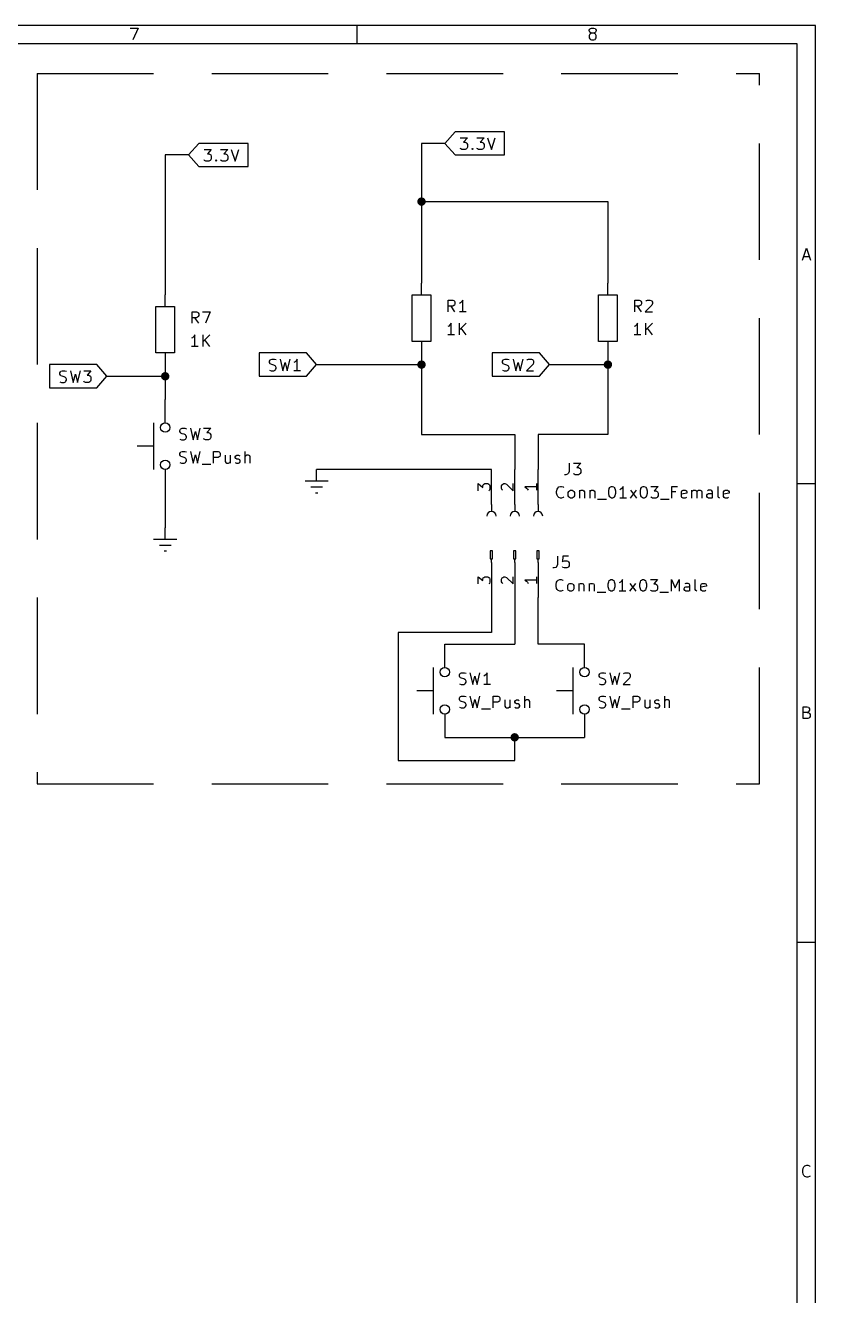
# Model space of a CAD drawing. Extents: x 0.4 to 16.1, y -11.3 to -0.4.
# Drawn here: x 12.75 to 16.14, y -5.85 to -0.39 of the extents above; entities that cross this region are included whole.
import ezdxf

# ---------------------------------------------------------------- set-up
doc = ezdxf.new("R2010")
doc.units = 0
doc.header["$MEASUREMENT"] = 0
doc.linetypes.add('DASHED', pattern=[0.75, 0.5, -0.25])
for name, color, linetype in [('BLUE3', 171, 'CONTINUOUS'), ('CYAN2', 4, 'CONTINUOUS'), ('GREEN3', 91, 'CONTINUOUS'), ('RED2', 1, 'CONTINUOUS'), ('RED3', 11, 'CONTINUOUS')]:
    doc.layers.add(name, color=color, linetype=linetype)

msp = doc.modelspace()

# ---------------------------------------------------------------- linework, layer by layer
at = {"layer": 'BLUE3', "linetype": 'DASHED'}
for p, q in [((12.8, -0.6), (15.9, -0.6)), ((12.8, -0.6), (12.8, -3.65)), ((15.9, -3.65), (15.9, -0.6)), ((12.8, -3.65), (15.9, -3.65))]:
    msp.add_line(p, q, dxfattribs=at)
at = {"layer": 'CYAN2', "linetype": 'CONTINUOUS'}
for p, q in [((14.565, -1.62261), (14.565, -1.57261)), ((14.565, -1.57261), (14.5841, -1.57261)), ((14.5841, -1.57261), (14.5888, -1.57499)), ((14.5888, -1.57499), (14.5912, -1.57737)), ((14.5912, -1.57737), (14.5936, -1.58213)), ((14.6222, -1.57975), (14.6174, -1.58452)), ((14.6269, -1.57261), (14.6222, -1.57975)), ((14.6269, -1.62261), (14.6269, -1.57261)), ((15.365, -1.62261), (15.365, -1.57261)), ((15.365, -1.57261), (15.3841, -1.57261)), ((15.3841, -1.57261), (15.3888, -1.57499)), ((15.3888, -1.57499), (15.3912, -1.57737)), ((15.3912, -1.57737), (15.3936, -1.58213)), ((15.4126, -1.57737), (15.415, -1.57499)), ((15.415, -1.57499), (15.4198, -1.57261)), ((15.4198, -1.57261), (15.4317, -1.57261)), ((15.4317, -1.57261), (15.4365, -1.57499)), ((15.4365, -1.57499), (15.4388, -1.57737)), ((15.4388, -1.57737), (15.4412, -1.58213)), ((13.465, -1.67261), (13.465, -1.62261)), ((13.465, -1.62261), (13.4841, -1.62261)), ((13.4841, -1.62261), (13.4888, -1.62499)), ((13.4888, -1.62499), (13.4912, -1.62737)), ((13.4912, -1.62737), (13.4936, -1.63213)), ((13.4936, -1.63213), (13.4936, -1.63928)), ((13.5103, -1.62261), (13.5436, -1.62261)), ((13.5436, -1.62261), (13.5222, -1.67261)), ((14.5841, -1.5988), (14.565, -1.5988)), ((14.5936, -1.62261), (14.5769, -1.5988)), ((14.5888, -1.59642), (14.5841, -1.5988)), ((14.5912, -1.59404), (14.5888, -1.59642)), ((14.5936, -1.58928), (14.5912, -1.59404)), ((14.5936, -1.58213), (14.5936, -1.58928)), ((14.6174, -1.58452), (14.6126, -1.58689)), ((14.6412, -1.62261), (14.6126, -1.62261)), ((15.3841, -1.5988), (15.365, -1.5988)), ((15.3936, -1.62261), (15.3769, -1.5988)), ((15.3888, -1.59642), (15.3841, -1.5988)), ((15.3912, -1.59404), (15.3888, -1.59642)), ((15.3936, -1.58928), (15.3912, -1.59404)), ((15.3936, -1.58213), (15.3936, -1.58928)), ((15.4388, -1.59404), (15.4103, -1.62261)), ((15.4103, -1.62261), (15.4412, -1.62261)), ((15.4412, -1.58689), (15.4388, -1.59404)), ((15.4412, -1.58213), (15.4412, -1.58689)), ((13.4841, -1.6488), (13.465, -1.6488)), ((13.4936, -1.67261), (13.4769, -1.6488)), ((13.4888, -1.64642), (13.4841, -1.6488)), ((13.4912, -1.64404), (13.4888, -1.64642)), ((13.4936, -1.63928), (13.4912, -1.64404)), ((14.5674, -1.68452), (14.5626, -1.68689)), ((14.5722, -1.67975), (14.5674, -1.68452)), ((14.5769, -1.67261), (14.5722, -1.67975)), ((14.5769, -1.72261), (14.5769, -1.67261)), ((14.6126, -1.72261), (14.6126, -1.67261)), ((14.6412, -1.67261), (14.6126, -1.70118)), ((15.3674, -1.68452), (15.3626, -1.68689)), ((15.3722, -1.67975), (15.3674, -1.68452)), ((15.3769, -1.67261), (15.3722, -1.67975)), ((15.3769, -1.72261), (15.3769, -1.67261)), ((15.4126, -1.72261), (15.4126, -1.67261)), ((15.4412, -1.67261), (15.4126, -1.70118)), ((13.4674, -1.73452), (13.4626, -1.73689)), ((13.4722, -1.72975), (13.4674, -1.73452)), ((13.4769, -1.72261), (13.4722, -1.72975)), ((13.4769, -1.77261), (13.4769, -1.72261)), ((13.5126, -1.77261), (13.5126, -1.72261)), ((13.5412, -1.72261), (13.5126, -1.75118)), ((13.5412, -1.77261), (13.5198, -1.74404)), ((14.5912, -1.72261), (14.5626, -1.72261)), ((14.6412, -1.72261), (14.6198, -1.69404)), ((15.3912, -1.72261), (15.3626, -1.72261)), ((15.4412, -1.72261), (15.4198, -1.69404)), ((13.4912, -1.77261), (13.4626, -1.77261)), ((13.415, -2.12737), (13.4174, -2.125)), ((13.4174, -2.125), (13.4222, -2.12261)), ((13.4222, -2.12261), (13.4341, -2.12261)), ((13.4341, -2.12261), (13.4412, -2.125)), ((13.4579, -2.12261), (13.4698, -2.17261)), ((13.4888, -2.17261), (13.5007, -2.12261)), ((13.515, -2.12261), (13.546, -2.12261)), ((13.546, -2.12261), (13.5293, -2.14166)), ((13.4126, -2.13214), (13.415, -2.12737)), ((13.4126, -2.1369), (13.4126, -2.13214)), ((13.415, -2.14166), (13.4126, -2.1369)), ((13.4126, -2.17023), (13.4198, -2.17261)), ((13.4174, -2.14404), (13.415, -2.14166)), ((13.4222, -2.14642), (13.4174, -2.14404)), ((13.4198, -2.17261), (13.4317, -2.17261)), ((13.4317, -2.1488), (13.4222, -2.14642)), ((13.4365, -2.15119), (13.4317, -2.1488)), ((13.4317, -2.17261), (13.4365, -2.17023)), ((13.4388, -2.15357), (13.4365, -2.15119)), ((13.4365, -2.17023), (13.4388, -2.16785)), ((13.4412, -2.15833), (13.4388, -2.15357)), ((13.4388, -2.16785), (13.4412, -2.16309)), ((13.4412, -2.16309), (13.4412, -2.15833)), ((13.4698, -2.17261), (13.4793, -2.1369)), ((13.4793, -2.1369), (13.4888, -2.17261)), ((13.5174, -2.17023), (13.515, -2.16785)), ((13.5222, -2.17261), (13.5174, -2.17023)), ((13.5365, -2.17261), (13.5222, -2.17261)), ((13.5293, -2.14166), (13.5365, -2.14166)), ((13.5365, -2.14166), (13.5412, -2.14404)), ((13.5412, -2.17023), (13.5365, -2.17261)), ((13.5412, -2.14404), (13.5436, -2.14642)), ((13.5436, -2.16785), (13.5412, -2.17023)), ((13.5436, -2.14642), (13.546, -2.15119)), ((13.546, -2.16309), (13.5436, -2.16785)), ((13.546, -2.15119), (13.546, -2.16309)), ((13.4126, -2.23214), (13.415, -2.22737)), ((13.4126, -2.2369), (13.4126, -2.23214)), ((13.415, -2.22737), (13.4174, -2.225)), ((13.4174, -2.225), (13.4222, -2.22261)), ((13.4222, -2.22261), (13.4341, -2.22261)), ((13.4341, -2.22261), (13.4412, -2.225)), ((13.4579, -2.22261), (13.4698, -2.27261)), ((13.4888, -2.27261), (13.5007, -2.22261)), ((13.5579, -2.27261), (13.5579, -2.22261)), ((13.5579, -2.22261), (13.5769, -2.22261)), ((13.5769, -2.22261), (13.5817, -2.225)), ((13.5817, -2.225), (13.5841, -2.22737)), ((13.5841, -2.22737), (13.5865, -2.23214)), ((13.5865, -2.23214), (13.5865, -2.23928)), ((13.6936, -2.27261), (13.6936, -2.22261)), ((13.415, -2.24166), (13.4126, -2.2369)), ((13.4126, -2.27023), (13.4198, -2.27261)), ((13.4174, -2.24404), (13.415, -2.24166)), ((13.4222, -2.24642), (13.4174, -2.24404)), ((13.4198, -2.27261), (13.4317, -2.27261)), ((13.4317, -2.2488), (13.4222, -2.24642)), ((13.4365, -2.25119), (13.4317, -2.2488)), ((13.4317, -2.27261), (13.4365, -2.27023)), ((13.4388, -2.25357), (13.4365, -2.25119)), ((13.4365, -2.27023), (13.4388, -2.26785)), ((13.4412, -2.25833), (13.4388, -2.25357)), ((13.4388, -2.26785), (13.4412, -2.26309)), ((13.4412, -2.26309), (13.4412, -2.25833)), ((13.4698, -2.27261), (13.4793, -2.2369)), ((13.4793, -2.2369), (13.4888, -2.27261)), ((13.5079, -2.27737), (13.546, -2.27737)), ((13.5769, -2.2488), (13.5579, -2.2488)), ((13.5817, -2.24642), (13.5769, -2.2488)), ((13.5841, -2.24404), (13.5817, -2.24642)), ((13.5865, -2.23928), (13.5841, -2.24404)), ((13.6079, -2.23928), (13.6079, -2.26547)), ((13.6079, -2.26547), (13.6103, -2.27023)), ((13.6103, -2.27023), (13.615, -2.27261)), ((13.615, -2.27261), (13.6222, -2.27261)), ((13.6222, -2.27261), (13.6269, -2.27023)), ((13.6269, -2.27023), (13.6293, -2.26785)), ((13.6293, -2.23928), (13.6293, -2.27261)), ((13.6507, -2.24642), (13.6531, -2.24166)), ((13.6507, -2.2488), (13.6507, -2.24642)), ((13.6531, -2.25357), (13.6507, -2.2488)), ((13.6507, -2.27023), (13.6555, -2.27261)), ((13.6531, -2.24166), (13.6579, -2.23928)), ((13.6579, -2.25594), (13.6531, -2.25357)), ((13.6555, -2.27261), (13.665, -2.27261)), ((13.6579, -2.23928), (13.665, -2.23928)), ((13.665, -2.25594), (13.6579, -2.25594)), ((13.665, -2.23928), (13.6698, -2.24166)), ((13.6698, -2.25833), (13.665, -2.25594)), ((13.665, -2.27261), (13.6698, -2.27023)), ((13.6722, -2.26309), (13.6698, -2.25833)), ((13.6698, -2.27023), (13.6722, -2.26547)), ((13.6722, -2.26547), (13.6722, -2.26309)), ((13.696, -2.24166), (13.6936, -2.24404)), ((13.7007, -2.23928), (13.696, -2.24166)), ((13.7079, -2.23928), (13.7007, -2.23928)), ((13.7126, -2.24166), (13.7079, -2.23928)), ((13.715, -2.24642), (13.7126, -2.24166)), ((13.715, -2.27261), (13.715, -2.24642)), ((15.0833, -2.27261), (15.0833, -2.30833)), ((15.1024, -2.27261), (15.1333, -2.27261)), ((15.1333, -2.27261), (15.1167, -2.29166)), ((15.069, -2.32261), (15.0643, -2.32261)), ((15.0762, -2.32023), (15.069, -2.32261)), ((15.0809, -2.31547), (15.0762, -2.32023)), ((15.0833, -2.30833), (15.0809, -2.31547)), ((15.1048, -2.32023), (15.1024, -2.31785)), ((15.1095, -2.32261), (15.1048, -2.32023)), ((15.1238, -2.32261), (15.1095, -2.32261)), ((15.1167, -2.29166), (15.1238, -2.29166)), ((15.1238, -2.29166), (15.1286, -2.29404)), ((15.1286, -2.32023), (15.1238, -2.32261)), ((15.1286, -2.29404), (15.1309, -2.29642)), ((15.1309, -2.31785), (15.1286, -2.32023)), ((15.1309, -2.29642), (15.1333, -2.30119)), ((15.1333, -2.31309), (15.1309, -2.31785)), ((15.1333, -2.30119), (15.1333, -2.31309)), ((15.0298, -2.39404), (15.0321, -2.38452)), ((15.0298, -2.40119), (15.0298, -2.39404)), ((15.0321, -2.38452), (15.0345, -2.37976)), ((15.0345, -2.37976), (15.0393, -2.375)), ((15.0393, -2.375), (15.0464, -2.37261)), ((15.0464, -2.37261), (15.0512, -2.37261)), ((15.0512, -2.37261), (15.0583, -2.375)), ((15.0583, -2.375), (15.0607, -2.37737)), ((15.0798, -2.3988), (15.0821, -2.39404)), ((15.0798, -2.41309), (15.0798, -2.3988)), ((15.0821, -2.39404), (15.0845, -2.39166)), ((15.0845, -2.39166), (15.0893, -2.38928)), ((15.0893, -2.38928), (15.0964, -2.38928)), ((15.0964, -2.38928), (15.1012, -2.39166)), ((15.1012, -2.39166), (15.1036, -2.39404)), ((15.1036, -2.39404), (15.1059, -2.3988)), ((15.1059, -2.3988), (15.1059, -2.41309)), ((15.1274, -2.38928), (15.1274, -2.42261)), ((15.1274, -2.39404), (15.1298, -2.39166)), ((15.1298, -2.39166), (15.1345, -2.38928)), ((15.1345, -2.38928), (15.1417, -2.38928)), ((15.1417, -2.38928), (15.1464, -2.39166)), ((15.1464, -2.39166), (15.1488, -2.39642)), ((15.1488, -2.39642), (15.1488, -2.42261)), ((15.1726, -2.38928), (15.1726, -2.42261)), ((15.1726, -2.39404), (15.175, -2.39166)), ((15.175, -2.39166), (15.1798, -2.38928)), ((15.1798, -2.38928), (15.1869, -2.38928)), ((15.1869, -2.38928), (15.1917, -2.39166)), ((15.1917, -2.39166), (15.194, -2.39642)), ((15.194, -2.39642), (15.194, -2.42261)), ((15.2536, -2.39166), (15.2559, -2.38214)), ((15.2536, -2.40357), (15.2536, -2.39166)), ((15.2559, -2.38214), (15.2583, -2.37737)), ((15.2583, -2.37737), (15.2607, -2.375)), ((15.2607, -2.375), (15.2655, -2.37261)), ((15.2655, -2.37261), (15.2702, -2.37261)), ((15.2702, -2.37261), (15.275, -2.375)), ((15.275, -2.375), (15.2774, -2.37737)), ((15.2774, -2.37737), (15.2798, -2.38214)), ((15.2798, -2.38214), (15.2821, -2.39166)), ((15.2821, -2.39166), (15.2821, -2.40357)), ((15.3059, -2.38452), (15.3012, -2.3869)), ((15.3107, -2.37976), (15.3059, -2.38452)), ((15.3155, -2.37261), (15.3107, -2.37976)), ((15.3155, -2.42261), (15.3155, -2.37261)), ((15.3464, -2.42261), (15.3726, -2.38928)), ((15.3464, -2.38928), (15.3726, -2.42261)), ((15.3893, -2.39166), (15.3917, -2.38214)), ((15.3893, -2.40357), (15.3893, -2.39166)), ((15.3917, -2.38214), (15.394, -2.37737)), ((15.394, -2.37737), (15.3964, -2.375)), ((15.3964, -2.375), (15.4012, -2.37261)), ((15.4012, -2.37261), (15.4059, -2.37261)), ((15.4059, -2.37261), (15.4107, -2.375)), ((15.4107, -2.375), (15.4131, -2.37737)), ((15.4131, -2.37737), (15.4155, -2.38214)), ((15.4155, -2.38214), (15.4179, -2.39166)), ((15.4179, -2.39166), (15.4179, -2.40357)), ((15.4345, -2.37261), (15.4655, -2.37261)), ((15.4655, -2.37261), (15.4488, -2.39166)), ((15.4488, -2.39166), (15.4559, -2.39166)), ((15.4559, -2.39166), (15.4607, -2.39404)), ((15.4607, -2.39404), (15.4631, -2.39642)), ((15.4631, -2.39642), (15.4655, -2.40119)), ((15.525, -2.42261), (15.525, -2.37261)), ((15.525, -2.37261), (15.5488, -2.37261)), ((15.5417, -2.39642), (15.525, -2.39642)), ((15.5655, -2.39642), (15.5679, -2.39166)), ((15.5655, -2.41547), (15.5655, -2.39642)), ((15.5679, -2.39166), (15.5726, -2.38928)), ((15.5726, -2.38928), (15.5821, -2.38928)), ((15.5821, -2.38928), (15.5869, -2.39166)), ((15.5869, -2.39166), (15.5893, -2.39642)), ((15.5893, -2.39642), (15.5893, -2.40119)), ((15.6107, -2.42261), (15.6107, -2.38928)), ((15.6107, -2.39404), (15.6131, -2.39166)), ((15.6131, -2.39166), (15.6179, -2.38928)), ((15.6179, -2.38928), (15.625, -2.38928)), ((15.625, -2.38928), (15.6298, -2.39166)), ((15.6298, -2.39166), (15.6321, -2.39642)), ((15.6321, -2.39642), (15.6345, -2.39166)), ((15.6321, -2.39642), (15.6321, -2.42261)), ((15.6345, -2.39166), (15.6393, -2.38928)), ((15.6393, -2.38928), (15.6464, -2.38928)), ((15.6464, -2.38928), (15.6512, -2.39166)), ((15.6512, -2.39166), (15.6536, -2.39642)), ((15.6536, -2.39642), (15.6536, -2.42261)), ((15.6821, -2.38928), (15.6774, -2.39166)), ((15.6917, -2.38928), (15.6821, -2.38928)), ((15.6964, -2.39166), (15.6917, -2.38928)), ((15.6988, -2.39642), (15.6964, -2.39166)), ((15.6988, -2.42261), (15.6988, -2.39642)), ((15.7226, -2.41547), (15.7226, -2.37261)), ((15.7464, -2.39642), (15.7488, -2.39166)), ((15.7464, -2.41547), (15.7464, -2.39642)), ((15.7488, -2.39166), (15.7536, -2.38928)), ((15.7536, -2.38928), (15.7631, -2.38928)), ((15.7631, -2.38928), (15.7679, -2.39166)), ((15.7679, -2.39166), (15.7702, -2.39642)), ((15.7702, -2.39642), (15.7702, -2.40119)), ((15.0321, -2.41071), (15.0298, -2.40119)), ((15.0345, -2.41547), (15.0321, -2.41071)), ((15.0393, -2.42023), (15.0345, -2.41547)), ((15.0464, -2.42261), (15.0393, -2.42023)), ((15.0512, -2.42261), (15.0464, -2.42261)), ((15.0583, -2.42023), (15.0512, -2.42261)), ((15.0607, -2.41785), (15.0583, -2.42023)), ((15.0821, -2.41785), (15.0798, -2.41309)), ((15.0845, -2.42023), (15.0821, -2.41785)), ((15.0893, -2.42261), (15.0845, -2.42023)), ((15.0964, -2.42261), (15.0893, -2.42261)), ((15.1012, -2.42023), (15.0964, -2.42261)), ((15.1036, -2.41785), (15.1012, -2.42023)), ((15.1059, -2.41309), (15.1036, -2.41785)), ((15.2059, -2.42737), (15.244, -2.42737)), ((15.2559, -2.41309), (15.2536, -2.40357)), ((15.2583, -2.41785), (15.2559, -2.41309)), ((15.2607, -2.42023), (15.2583, -2.41785)), ((15.2655, -2.42261), (15.2607, -2.42023)), ((15.2702, -2.42261), (15.2655, -2.42261)), ((15.275, -2.42023), (15.2702, -2.42261)), ((15.2774, -2.41785), (15.275, -2.42023)), ((15.2798, -2.41309), (15.2774, -2.41785)), ((15.2821, -2.40357), (15.2798, -2.41309)), ((15.3298, -2.42261), (15.3012, -2.42261)), ((15.3917, -2.41309), (15.3893, -2.40357)), ((15.394, -2.41785), (15.3917, -2.41309)), ((15.3964, -2.42023), (15.394, -2.41785)), ((15.4012, -2.42261), (15.3964, -2.42023)), ((15.4059, -2.42261), (15.4012, -2.42261)), ((15.4107, -2.42023), (15.4059, -2.42261)), ((15.4131, -2.41785), (15.4107, -2.42023)), ((15.4155, -2.41309), (15.4131, -2.41785)), ((15.4179, -2.40357), (15.4155, -2.41309)), ((15.4369, -2.42023), (15.4345, -2.41785)), ((15.4417, -2.42261), (15.4369, -2.42023)), ((15.4559, -2.42261), (15.4417, -2.42261)), ((15.4607, -2.42023), (15.4559, -2.42261)), ((15.4631, -2.41785), (15.4607, -2.42023)), ((15.4655, -2.41309), (15.4631, -2.41785)), ((15.4655, -2.40119), (15.4655, -2.41309)), ((15.475, -2.42737), (15.5131, -2.42737)), ((15.5893, -2.40119), (15.5655, -2.40594)), ((15.5679, -2.42023), (15.5655, -2.41547)), ((15.5726, -2.42261), (15.5679, -2.42023)), ((15.5821, -2.42261), (15.5726, -2.42261)), ((15.5869, -2.42023), (15.5821, -2.42261)), ((15.675, -2.41071), (15.6774, -2.40594)), ((15.675, -2.41547), (15.675, -2.41071)), ((15.6774, -2.42023), (15.675, -2.41547)), ((15.6774, -2.40594), (15.6821, -2.40357)), ((15.6821, -2.42261), (15.6774, -2.42023)), ((15.6821, -2.40357), (15.694, -2.40357)), ((15.694, -2.42261), (15.6821, -2.42261)), ((15.694, -2.40357), (15.6988, -2.40119)), ((15.6988, -2.42023), (15.694, -2.42261)), ((15.725, -2.42023), (15.7226, -2.41547)), ((15.7298, -2.42261), (15.725, -2.42023)), ((15.7702, -2.40119), (15.7464, -2.40594)), ((15.7488, -2.42023), (15.7464, -2.41547)), ((15.7536, -2.42261), (15.7488, -2.42023)), ((15.7631, -2.42261), (15.7536, -2.42261)), ((15.7679, -2.42023), (15.7631, -2.42261)), ((15.019, -2.72261), (15.0143, -2.72261)), ((15.0262, -2.72023), (15.019, -2.72261)), ((15.0309, -2.71547), (15.0262, -2.72023)), ((15.0333, -2.70833), (15.0309, -2.71547)), ((15.0333, -2.67261), (15.0333, -2.70833)), ((15.0571, -2.67261), (15.0548, -2.69642)), ((15.0548, -2.69642), (15.0571, -2.69404)), ((15.0571, -2.72023), (15.0548, -2.71785)), ((15.0809, -2.67261), (15.0571, -2.67261)), ((15.0571, -2.69404), (15.0619, -2.69166)), ((15.0619, -2.72261), (15.0571, -2.72023)), ((15.0619, -2.69166), (15.0738, -2.69166)), ((15.0738, -2.72261), (15.0619, -2.72261)), ((15.0738, -2.69166), (15.0786, -2.69404)), ((15.0786, -2.72023), (15.0738, -2.72261)), ((15.0786, -2.69404), (15.0809, -2.69642)), ((15.0809, -2.71785), (15.0786, -2.72023)), ((15.0809, -2.69642), (15.0833, -2.70119)), ((15.0833, -2.71309), (15.0809, -2.71785)), ((15.0833, -2.70119), (15.0833, -2.71309)), ((15.0298, -2.78452), (15.0321, -2.77976)), ((15.0321, -2.77976), (15.0369, -2.775)), ((15.0369, -2.775), (15.044, -2.77261)), ((15.044, -2.77261), (15.0488, -2.77261)), ((15.0488, -2.77261), (15.0559, -2.775)), ((15.0559, -2.775), (15.0583, -2.77737)), ((15.2536, -2.78214), (15.2559, -2.77737)), ((15.2559, -2.77737), (15.2583, -2.775)), ((15.2583, -2.775), (15.2631, -2.77261)), ((15.2631, -2.77261), (15.2679, -2.77261)), ((15.2679, -2.77261), (15.2726, -2.775)), ((15.2726, -2.775), (15.275, -2.77737)), ((15.275, -2.77737), (15.2774, -2.78214)), ((15.3083, -2.77976), (15.3036, -2.78452)), ((15.3131, -2.77261), (15.3083, -2.77976)), ((15.3131, -2.82261), (15.3131, -2.77261)), ((15.3893, -2.78214), (15.3917, -2.77737)), ((15.3917, -2.77737), (15.394, -2.775)), ((15.394, -2.775), (15.3988, -2.77261)), ((15.3988, -2.77261), (15.4036, -2.77261)), ((15.4036, -2.77261), (15.4083, -2.775)), ((15.4083, -2.775), (15.4107, -2.77737)), ((15.4107, -2.77737), (15.4131, -2.78214)), ((15.4321, -2.77261), (15.4631, -2.77261)), ((15.4631, -2.77261), (15.4464, -2.79166)), ((15.5226, -2.82261), (15.5226, -2.77261)), ((15.5226, -2.77261), (15.5393, -2.80833)), ((15.5393, -2.80833), (15.5559, -2.77261)), ((15.5559, -2.77261), (15.5559, -2.82261)), ((15.625, -2.81547), (15.625, -2.77261)), ((15.0274, -2.79404), (15.0298, -2.78452)), ((15.0274, -2.80119), (15.0274, -2.79404)), ((15.0298, -2.81071), (15.0274, -2.80119)), ((15.0321, -2.81547), (15.0298, -2.81071)), ((15.0369, -2.82023), (15.0321, -2.81547)), ((15.044, -2.82261), (15.0369, -2.82023)), ((15.0488, -2.82261), (15.044, -2.82261)), ((15.0559, -2.82023), (15.0488, -2.82261)), ((15.0583, -2.81785), (15.0559, -2.82023)), ((15.0774, -2.7988), (15.0798, -2.79404)), ((15.0774, -2.81309), (15.0774, -2.7988)), ((15.0798, -2.81785), (15.0774, -2.81309)), ((15.0798, -2.79404), (15.0821, -2.79166)), ((15.0821, -2.82023), (15.0798, -2.81785)), ((15.0821, -2.79166), (15.0869, -2.78928)), ((15.0869, -2.82261), (15.0821, -2.82023)), ((15.0869, -2.78928), (15.094, -2.78928)), ((15.094, -2.82261), (15.0869, -2.82261)), ((15.094, -2.78928), (15.0988, -2.79166)), ((15.0988, -2.82023), (15.094, -2.82261)), ((15.0988, -2.79166), (15.1012, -2.79404)), ((15.1012, -2.81785), (15.0988, -2.82023)), ((15.1012, -2.79404), (15.1036, -2.7988)), ((15.1036, -2.81309), (15.1012, -2.81785)), ((15.1036, -2.7988), (15.1036, -2.81309)), ((15.125, -2.78928), (15.125, -2.82261)), ((15.125, -2.79404), (15.1274, -2.79166)), ((15.1274, -2.79166), (15.1321, -2.78928)), ((15.1321, -2.78928), (15.1393, -2.78928)), ((15.1393, -2.78928), (15.144, -2.79166)), ((15.144, -2.79166), (15.1464, -2.79642)), ((15.1464, -2.79642), (15.1464, -2.82261)), ((15.1702, -2.78928), (15.1702, -2.82261)), ((15.1702, -2.79404), (15.1726, -2.79166)), ((15.1726, -2.79166), (15.1774, -2.78928)), ((15.1774, -2.78928), (15.1845, -2.78928)), ((15.1845, -2.78928), (15.1893, -2.79166)), ((15.1893, -2.79166), (15.1917, -2.79642)), ((15.1917, -2.79642), (15.1917, -2.82261)), ((15.2036, -2.82737), (15.2417, -2.82737)), ((15.2512, -2.79166), (15.2536, -2.78214)), ((15.2512, -2.80357), (15.2512, -2.79166)), ((15.2536, -2.81309), (15.2512, -2.80357)), ((15.2559, -2.81785), (15.2536, -2.81309)), ((15.2583, -2.82023), (15.2559, -2.81785)), ((15.2631, -2.82261), (15.2583, -2.82023)), ((15.2679, -2.82261), (15.2631, -2.82261)), ((15.2726, -2.82023), (15.2679, -2.82261)), ((15.275, -2.81785), (15.2726, -2.82023)), ((15.2774, -2.81309), (15.275, -2.81785)), ((15.2774, -2.78214), (15.2798, -2.79166)), ((15.2798, -2.80357), (15.2774, -2.81309)), ((15.2798, -2.79166), (15.2798, -2.80357)), ((15.3036, -2.78452), (15.2988, -2.7869)), ((15.3274, -2.82261), (15.2988, -2.82261)), ((15.344, -2.82261), (15.3702, -2.78928)), ((15.344, -2.78928), (15.3702, -2.82261)), ((15.3869, -2.79166), (15.3893, -2.78214)), ((15.3869, -2.80357), (15.3869, -2.79166)), ((15.3893, -2.81309), (15.3869, -2.80357)), ((15.3917, -2.81785), (15.3893, -2.81309)), ((15.394, -2.82023), (15.3917, -2.81785)), ((15.3988, -2.82261), (15.394, -2.82023)), ((15.4036, -2.82261), (15.3988, -2.82261)), ((15.4083, -2.82023), (15.4036, -2.82261)), ((15.4107, -2.81785), (15.4083, -2.82023)), ((15.4131, -2.81309), (15.4107, -2.81785)), ((15.4131, -2.78214), (15.4155, -2.79166)), ((15.4155, -2.80357), (15.4131, -2.81309)), ((15.4155, -2.79166), (15.4155, -2.80357)), ((15.4345, -2.82023), (15.4321, -2.81785)), ((15.4393, -2.82261), (15.4345, -2.82023)), ((15.4536, -2.82261), (15.4393, -2.82261)), ((15.4464, -2.79166), (15.4536, -2.79166)), ((15.4536, -2.79166), (15.4583, -2.79404)), ((15.4583, -2.82023), (15.4536, -2.82261)), ((15.4583, -2.79404), (15.4607, -2.79642)), ((15.4607, -2.81785), (15.4583, -2.82023)), ((15.4607, -2.79642), (15.4631, -2.80119)), ((15.4631, -2.81309), (15.4607, -2.81785)), ((15.4631, -2.80119), (15.4631, -2.81309)), ((15.4726, -2.82737), (15.5107, -2.82737)), ((15.5774, -2.81071), (15.5798, -2.80594)), ((15.5774, -2.81547), (15.5774, -2.81071)), ((15.5798, -2.82023), (15.5774, -2.81547)), ((15.5845, -2.78928), (15.5798, -2.79166)), ((15.5798, -2.80594), (15.5845, -2.80357)), ((15.5845, -2.82261), (15.5798, -2.82023)), ((15.594, -2.78928), (15.5845, -2.78928)), ((15.5845, -2.80357), (15.5964, -2.80357)), ((15.5964, -2.82261), (15.5845, -2.82261)), ((15.5988, -2.79166), (15.594, -2.78928)), ((15.5964, -2.80357), (15.6012, -2.80119)), ((15.6012, -2.82023), (15.5964, -2.82261)), ((15.6012, -2.79642), (15.5988, -2.79166)), ((15.6012, -2.82261), (15.6012, -2.79642)), ((15.6274, -2.82023), (15.625, -2.81547)), ((15.6321, -2.82261), (15.6274, -2.82023)), ((15.6488, -2.79642), (15.6512, -2.79166)), ((15.6488, -2.81547), (15.6488, -2.79642)), ((15.6726, -2.80119), (15.6488, -2.80594)), ((15.6512, -2.82023), (15.6488, -2.81547)), ((15.6512, -2.79166), (15.6559, -2.78928)), ((15.6559, -2.82261), (15.6512, -2.82023)), ((15.6559, -2.78928), (15.6655, -2.78928)), ((15.6655, -2.82261), (15.6559, -2.82261)), ((15.6655, -2.78928), (15.6702, -2.79166)), ((15.6702, -2.82023), (15.6655, -2.82261)), ((15.6702, -2.79166), (15.6726, -2.79642)), ((15.6726, -2.79642), (15.6726, -2.80119)), ((14.6126, -3.18214), (14.615, -3.17737)), ((14.6126, -3.1869), (14.6126, -3.18214)), ((14.615, -3.19166), (14.6126, -3.1869)), ((14.615, -3.17737), (14.6174, -3.175)), ((14.6174, -3.19404), (14.615, -3.19166)), ((14.6174, -3.175), (14.6222, -3.17261)), ((14.6222, -3.19642), (14.6174, -3.19404)), ((14.6222, -3.17261), (14.6341, -3.17261)), ((14.6317, -3.1988), (14.6222, -3.19642)), ((14.6365, -3.20119), (14.6317, -3.1988)), ((14.6341, -3.17261), (14.6412, -3.175)), ((14.6388, -3.20357), (14.6365, -3.20119)), ((14.6412, -3.20833), (14.6388, -3.20357)), ((14.6388, -3.21785), (14.6412, -3.21309)), ((14.6412, -3.21309), (14.6412, -3.20833)), ((14.6579, -3.17261), (14.6698, -3.22261)), ((14.6698, -3.22261), (14.6793, -3.1869)), ((14.6793, -3.1869), (14.6888, -3.22261)), ((14.6888, -3.22261), (14.7007, -3.17261)), ((14.7222, -3.18452), (14.7174, -3.1869)), ((14.7269, -3.17976), (14.7222, -3.18452)), ((14.7317, -3.17261), (14.7269, -3.17976)), ((14.7317, -3.22261), (14.7317, -3.17261)), ((15.2126, -3.18214), (15.215, -3.17737)), ((15.2126, -3.1869), (15.2126, -3.18214)), ((15.215, -3.19166), (15.2126, -3.1869)), ((15.215, -3.17737), (15.2174, -3.175)), ((15.2174, -3.19404), (15.215, -3.19166)), ((15.2174, -3.175), (15.2222, -3.17261)), ((15.2222, -3.19642), (15.2174, -3.19404)), ((15.2222, -3.17261), (15.2341, -3.17261)), ((15.2317, -3.1988), (15.2222, -3.19642)), ((15.2365, -3.20119), (15.2317, -3.1988)), ((15.2341, -3.17261), (15.2412, -3.175)), ((15.2388, -3.20357), (15.2365, -3.20119)), ((15.2412, -3.20833), (15.2388, -3.20357)), ((15.2388, -3.21785), (15.2412, -3.21309)), ((15.2412, -3.21309), (15.2412, -3.20833)), ((15.2579, -3.17261), (15.2698, -3.22261)), ((15.2698, -3.22261), (15.2793, -3.1869)), ((15.2793, -3.1869), (15.2888, -3.22261)), ((15.2888, -3.22261), (15.3007, -3.17261)), ((15.3436, -3.19404), (15.315, -3.22261)), ((15.3174, -3.17737), (15.3198, -3.175)), ((15.3198, -3.175), (15.3246, -3.17261)), ((15.3246, -3.17261), (15.3365, -3.17261)), ((15.3365, -3.17261), (15.3412, -3.175)), ((15.3412, -3.175), (15.3436, -3.17737)), ((15.3436, -3.17737), (15.346, -3.18214)), ((15.346, -3.1869), (15.3436, -3.19404)), ((15.346, -3.18214), (15.346, -3.1869)), ((14.6126, -3.22023), (14.6198, -3.22261)), ((14.6198, -3.22261), (14.6317, -3.22261)), ((14.6317, -3.22261), (14.6365, -3.22023)), ((14.6365, -3.22023), (14.6388, -3.21785)), ((14.746, -3.22261), (14.7174, -3.22261)), ((15.2126, -3.22023), (15.2198, -3.22261)), ((15.2198, -3.22261), (15.2317, -3.22261)), ((15.2317, -3.22261), (15.2365, -3.22023)), ((15.2365, -3.22023), (15.2388, -3.21785)), ((15.315, -3.22261), (15.346, -3.22261)), ((14.6126, -3.28214), (14.615, -3.27737)), ((14.6126, -3.2869), (14.6126, -3.28214)), ((14.615, -3.29166), (14.6126, -3.2869)), ((14.6126, -3.32023), (14.6198, -3.32261)), ((14.615, -3.27737), (14.6174, -3.275)), ((14.6174, -3.29404), (14.615, -3.29166)), ((14.6174, -3.275), (14.6222, -3.27261)), ((14.6222, -3.29642), (14.6174, -3.29404)), ((14.6198, -3.32261), (14.6317, -3.32261)), ((14.6222, -3.27261), (14.6341, -3.27261)), ((14.6317, -3.2988), (14.6222, -3.29642)), ((14.6365, -3.30119), (14.6317, -3.2988)), ((14.6317, -3.32261), (14.6365, -3.32023)), ((14.6341, -3.27261), (14.6412, -3.275)), ((14.6388, -3.30357), (14.6365, -3.30119)), ((14.6365, -3.32023), (14.6388, -3.31785)), ((14.6412, -3.30833), (14.6388, -3.30357)), ((14.6388, -3.31785), (14.6412, -3.31309)), ((14.6412, -3.31309), (14.6412, -3.30833)), ((14.6579, -3.27261), (14.6698, -3.32261)), ((14.6698, -3.32261), (14.6793, -3.2869)), ((14.6793, -3.2869), (14.6888, -3.32261)), ((14.6888, -3.32261), (14.7007, -3.27261)), ((14.7579, -3.32261), (14.7579, -3.27261)), ((14.7579, -3.27261), (14.7769, -3.27261)), ((14.7769, -3.2988), (14.7579, -3.2988)), ((14.7769, -3.27261), (14.7817, -3.275)), ((14.7817, -3.29642), (14.7769, -3.2988)), ((14.7817, -3.275), (14.7841, -3.27737)), ((14.7841, -3.29404), (14.7817, -3.29642)), ((14.7841, -3.27737), (14.7865, -3.28214)), ((14.7865, -3.28928), (14.7841, -3.29404)), ((14.7865, -3.28214), (14.7865, -3.28928)), ((14.8079, -3.28928), (14.8079, -3.31547)), ((14.8079, -3.31547), (14.8103, -3.32023)), ((14.8103, -3.32023), (14.815, -3.32261)), ((14.815, -3.32261), (14.8222, -3.32261)), ((14.8222, -3.32261), (14.8269, -3.32023)), ((14.8269, -3.32023), (14.8293, -3.31785)), ((14.8293, -3.28928), (14.8293, -3.32261)), ((14.8507, -3.29642), (14.8531, -3.29166)), ((14.8507, -3.2988), (14.8507, -3.29642)), ((14.8531, -3.30357), (14.8507, -3.2988)), ((14.8507, -3.32023), (14.8555, -3.32261)), ((14.8531, -3.29166), (14.8579, -3.28928)), ((14.8579, -3.30594), (14.8531, -3.30357)), ((14.8555, -3.32261), (14.865, -3.32261)), ((14.8579, -3.28928), (14.865, -3.28928)), ((14.865, -3.30594), (14.8579, -3.30594)), ((14.865, -3.28928), (14.8698, -3.29166)), ((14.8698, -3.30833), (14.865, -3.30594)), ((14.865, -3.32261), (14.8698, -3.32023)), ((14.8722, -3.31309), (14.8698, -3.30833)), ((14.8698, -3.32023), (14.8722, -3.31547)), ((14.8722, -3.31547), (14.8722, -3.31309)), ((14.8936, -3.32261), (14.8936, -3.27261)), ((14.896, -3.29166), (14.8936, -3.29404)), ((14.9007, -3.28928), (14.896, -3.29166)), ((14.9079, -3.28928), (14.9007, -3.28928)), ((14.9126, -3.29166), (14.9079, -3.28928)), ((14.915, -3.29642), (14.9126, -3.29166)), ((14.915, -3.32261), (14.915, -3.29642)), ((15.2126, -3.28214), (15.215, -3.27737)), ((15.2126, -3.2869), (15.2126, -3.28214)), ((15.215, -3.29166), (15.2126, -3.2869)), ((15.2126, -3.32023), (15.2198, -3.32261)), ((15.215, -3.27737), (15.2174, -3.275)), ((15.2174, -3.29404), (15.215, -3.29166)), ((15.2174, -3.275), (15.2222, -3.27261)), ((15.2222, -3.29642), (15.2174, -3.29404)), ((15.2198, -3.32261), (15.2317, -3.32261)), ((15.2222, -3.27261), (15.2341, -3.27261)), ((15.2317, -3.2988), (15.2222, -3.29642)), ((15.2365, -3.30119), (15.2317, -3.2988)), ((15.2317, -3.32261), (15.2365, -3.32023)), ((15.2341, -3.27261), (15.2412, -3.275)), ((15.2388, -3.30357), (15.2365, -3.30119)), ((15.2365, -3.32023), (15.2388, -3.31785)), ((15.2412, -3.30833), (15.2388, -3.30357)), ((15.2388, -3.31785), (15.2412, -3.31309)), ((15.2412, -3.31309), (15.2412, -3.30833)), ((15.2579, -3.27261), (15.2698, -3.32261)), ((15.2698, -3.32261), (15.2793, -3.2869)), ((15.2793, -3.2869), (15.2888, -3.32261)), ((15.2888, -3.32261), (15.3007, -3.27261)), ((15.3579, -3.32261), (15.3579, -3.27261)), ((15.3579, -3.27261), (15.3769, -3.27261)), ((15.3769, -3.2988), (15.3579, -3.2988)), ((15.3769, -3.27261), (15.3817, -3.275)), ((15.3817, -3.29642), (15.3769, -3.2988)), ((15.3817, -3.275), (15.3841, -3.27737)), ((15.3841, -3.29404), (15.3817, -3.29642)), ((15.3841, -3.27737), (15.3865, -3.28214)), ((15.3865, -3.28928), (15.3841, -3.29404)), ((15.3865, -3.28214), (15.3865, -3.28928)), ((15.4079, -3.28928), (15.4079, -3.31547)), ((15.4079, -3.31547), (15.4103, -3.32023)), ((15.4103, -3.32023), (15.415, -3.32261)), ((15.415, -3.32261), (15.4222, -3.32261)), ((15.4222, -3.32261), (15.4269, -3.32023)), ((15.4269, -3.32023), (15.4293, -3.31785)), ((15.4293, -3.28928), (15.4293, -3.32261)), ((15.4507, -3.29642), (15.4531, -3.29166)), ((15.4507, -3.2988), (15.4507, -3.29642)), ((15.4531, -3.30357), (15.4507, -3.2988)), ((15.4507, -3.32023), (15.4555, -3.32261)), ((15.4531, -3.29166), (15.4579, -3.28928)), ((15.4579, -3.30594), (15.4531, -3.30357)), ((15.4555, -3.32261), (15.465, -3.32261)), ((15.4579, -3.28928), (15.465, -3.28928)), ((15.465, -3.30594), (15.4579, -3.30594)), ((15.465, -3.28928), (15.4698, -3.29166)), ((15.4698, -3.30833), (15.465, -3.30594)), ((15.465, -3.32261), (15.4698, -3.32023)), ((15.4722, -3.31309), (15.4698, -3.30833)), ((15.4698, -3.32023), (15.4722, -3.31547)), ((15.4722, -3.31547), (15.4722, -3.31309)), ((15.4936, -3.32261), (15.4936, -3.27261)), ((15.496, -3.29166), (15.4936, -3.29404)), ((15.5007, -3.28928), (15.496, -3.29166)), ((15.5079, -3.28928), (15.5007, -3.28928)), ((15.5126, -3.29166), (15.5079, -3.28928)), ((15.515, -3.29642), (15.5126, -3.29166)), ((15.515, -3.32261), (15.515, -3.29642)), ((14.7079, -3.32737), (14.746, -3.32737)), ((15.3079, -3.32737), (15.346, -3.32737))]:
    msp.add_line(p, q, dxfattribs=at)
at = {"layer": 'GREEN3', "linetype": 'CONTINUOUS'}
for p, q in [((14.55, -0.9), (14.45, -0.9)), ((14.45, -0.9), (14.45, -1.15)), ((13.45, -0.95), (13.35, -0.95)), ((13.35, -0.95), (13.35, -1.55)), ((14.45, -1.15), (15.25, -1.15)), ((14.45, -1.15), (14.45, -1.5)), ((15.25, -1.15), (15.25, -1.5)), ((13.35, -1.85), (13.35, -1.9)), ((14, -1.85), (14.45, -1.85)), ((14.45, -1.8), (14.45, -1.85)), ((14.45, -1.85), (14.45, -2.15)), ((15, -1.85), (15.25, -1.85)), ((15.25, -1.8), (15.25, -1.85)), ((15.25, -1.85), (15.25, -2.15)), ((13.1, -1.9), (13.35, -1.9)), ((13.35, -1.9), (13.35, -2)), ((14.45, -2.15), (14.85, -2.15)), ((14.85, -2.15), (14.85, -2.3)), ((14.95, -2.15), (14.95, -2.3)), ((15.25, -2.15), (14.95, -2.15)), ((14.75, -2.3), (14, -2.3)), ((13.35, -2.4), (13.35, -2.55)), ((14.75, -2.85), (14.75, -3)), ((14.85, -2.85), (14.85, -3.05)), ((14.95, -3.05), (14.95, -2.85)), ((14.75, -3), (14.35, -3)), ((14.35, -3), (14.35, -3.55)), ((14.55, -3.05), (14.85, -3.05)), ((15.15, -3.05), (14.95, -3.05)), ((14.55, -3.45), (14.85, -3.45)), ((14.85, -3.55), (14.85, -3.45)), ((14.85, -3.45), (15.15, -3.45)), ((14.35, -3.55), (14.85, -3.55))]:
    msp.add_line(p, q, dxfattribs=at)
at = {"layer": 'GREEN3', "const_width": 0.018}
for points in [[(14.441, -1.15, 1), (14.459, -1.15, 1)], [(14.441, -1.85, 1), (14.459, -1.85, 1)], [(15.241, -1.85, 1), (15.259, -1.85, 1)], [(13.341, -1.9, 1), (13.359, -1.9, 1)], [(14.841, -3.45, 1), (14.859, -3.45, 1)]]:
    msp.add_lwpolyline(points, format="xyb", close=True, dxfattribs=at)
at = {"layer": 'RED2', "linetype": 'CONTINUOUS'}
for p, q in [((16.1413, -0.393701), (0.393701, -0.393701)), ((13.1992, -0.405039), (13.2334, -0.405039)), ((13.2334, -0.405039), (13.2114, -0.45622)), ((14.1732, -0.472441), (14.1732, -0.393701)), ((15.1702, -0.414791), (15.1726, -0.409917)), ((15.1702, -0.417228), (15.1702, -0.414791)), ((15.1726, -0.422102), (15.1702, -0.417228)), ((15.1726, -0.43185), (15.1702, -0.436724)), ((15.1726, -0.409917), (15.1751, -0.40748)), ((15.1751, -0.424539), (15.1726, -0.422102)), ((15.1751, -0.429413), (15.1726, -0.43185)), ((15.1751, -0.40748), (15.1799, -0.405039)), ((15.1799, -0.426976), (15.1751, -0.424539)), ((15.1799, -0.426976), (15.1751, -0.429413)), ((15.1799, -0.405039), (15.1897, -0.405039)), ((15.1897, -0.426976), (15.1799, -0.426976)), ((15.1897, -0.405039), (15.1946, -0.40748)), ((15.1946, -0.424539), (15.1897, -0.426976)), ((15.1946, -0.429413), (15.1897, -0.426976)), ((15.1946, -0.40748), (15.197, -0.409917)), ((15.197, -0.422102), (15.1946, -0.424539)), ((15.197, -0.43185), (15.1946, -0.429413)), ((15.197, -0.409917), (15.1994, -0.414791)), ((15.1994, -0.417228), (15.197, -0.422102)), ((15.1994, -0.436724), (15.197, -0.43185)), ((15.1994, -0.414791), (15.1994, -0.417228)), ((16.1413, -11.2993), (16.1413, -0.393701)), ((16.0626, -0.472441), (0.472441, -0.472441)), ((15.1702, -0.436724), (15.1702, -0.446472)), ((15.1702, -0.446472), (15.1726, -0.451346)), ((15.1726, -0.451346), (15.1751, -0.453783)), ((15.1751, -0.453783), (15.1799, -0.45622)), ((15.1799, -0.45622), (15.1897, -0.45622)), ((15.1897, -0.45622), (15.1946, -0.453783)), ((15.1946, -0.453783), (15.197, -0.451346)), ((15.197, -0.451346), (15.1994, -0.446472)), ((15.1994, -0.446472), (15.1994, -0.436724)), ((16.0626, -11.2206), (16.0626, -0.472441)), ((14.5938, -0.849984), (14.55, -0.9)), ((14.8057, -0.849984), (14.5938, -0.849984)), ((14.8057, -0.9), (14.8057, -0.849984)), ((13.4938, -0.899984), (13.45, -0.95)), ((13.7057, -0.899984), (13.4938, -0.899984)), ((13.5165, -0.926193), (13.5475, -0.926193)), ((13.5475, -0.926193), (13.5308, -0.94524)), ((13.5879, -0.926193), (13.6189, -0.926193)), ((13.6189, -0.926193), (13.6022, -0.94524)), ((13.6332, -0.926193), (13.6499, -0.976193)), ((13.6499, -0.976193), (13.6665, -0.926193)), ((13.7057, -0.95), (13.7057, -0.899984)), ((14.55, -0.9), (14.5938, -0.950016)), ((14.6165, -0.876193), (14.6475, -0.876193)), ((14.6189, -0.923811), (14.6165, -0.921429)), ((14.6237, -0.926193), (14.6189, -0.923811)), ((14.6379, -0.926193), (14.6237, -0.926193)), ((14.6475, -0.876193), (14.6308, -0.89524)), ((14.6308, -0.89524), (14.6379, -0.89524)), ((14.6379, -0.89524), (14.6427, -0.897622)), ((14.6427, -0.923811), (14.6379, -0.926193)), ((14.6427, -0.897622), (14.6451, -0.9)), ((14.6451, -0.921429), (14.6427, -0.923811)), ((14.6451, -0.9), (14.6475, -0.904764)), ((14.6475, -0.916669), (14.6451, -0.921429)), ((14.6475, -0.904764), (14.6475, -0.916669)), ((14.6665, -0.923811), (14.6689, -0.921429)), ((14.6689, -0.926193), (14.6665, -0.923811)), ((14.6689, -0.921429), (14.6713, -0.923811)), ((14.6689, -0.921429), (14.6689, -0.926193)), ((14.6713, -0.923811), (14.6689, -0.926193)), ((14.6879, -0.876193), (14.7189, -0.876193)), ((14.6903, -0.923811), (14.6879, -0.921429)), ((14.6951, -0.926193), (14.6903, -0.923811)), ((14.7094, -0.926193), (14.6951, -0.926193)), ((14.7189, -0.876193), (14.7022, -0.89524)), ((14.7022, -0.89524), (14.7094, -0.89524)), ((14.7094, -0.89524), (14.7141, -0.897622)), ((14.7141, -0.923811), (14.7094, -0.926193)), ((14.7141, -0.897622), (14.7165, -0.9)), ((14.7165, -0.921429), (14.7141, -0.923811)), ((14.7165, -0.9), (14.7189, -0.904764)), ((14.7189, -0.916669), (14.7165, -0.921429)), ((14.7189, -0.904764), (14.7189, -0.916669)), ((14.7332, -0.876193), (14.7499, -0.926193)), ((14.7499, -0.926193), (14.7665, -0.876193)), ((14.8057, -0.950016), (14.8057, -0.9)), ((13.45, -0.95), (13.4938, -1.00002)), ((13.5189, -0.973811), (13.5165, -0.971429)), ((13.5237, -0.976193), (13.5189, -0.973811)), ((13.5379, -0.976193), (13.5237, -0.976193)), ((13.5308, -0.94524), (13.5379, -0.94524)), ((13.5379, -0.94524), (13.5427, -0.947622)), ((13.5427, -0.973811), (13.5379, -0.976193)), ((13.5427, -0.947622), (13.5451, -0.95)), ((13.5451, -0.971429), (13.5427, -0.973811)), ((13.5451, -0.95), (13.5475, -0.954764)), ((13.5475, -0.966669), (13.5451, -0.971429)), ((13.5475, -0.954764), (13.5475, -0.966669)), ((13.5665, -0.973811), (13.5689, -0.971429)), ((13.5689, -0.976193), (13.5665, -0.973811)), ((13.5689, -0.971429), (13.5713, -0.973811)), ((13.5689, -0.971429), (13.5689, -0.976193)), ((13.5713, -0.973811), (13.5689, -0.976193)), ((13.5903, -0.973811), (13.5879, -0.971429)), ((13.5951, -0.976193), (13.5903, -0.973811)), ((13.6094, -0.976193), (13.5951, -0.976193)), ((13.6022, -0.94524), (13.6094, -0.94524)), ((13.6094, -0.94524), (13.6141, -0.947622)), ((13.6141, -0.973811), (13.6094, -0.976193)), ((13.6141, -0.947622), (13.6165, -0.95)), ((13.6165, -0.971429), (13.6141, -0.973811)), ((13.6165, -0.95), (13.6189, -0.954764)), ((13.6189, -0.966669), (13.6165, -0.971429)), ((13.6189, -0.954764), (13.6189, -0.966669)), ((13.7057, -1.00002), (13.7057, -0.95)), ((14.5938, -0.950016), (14.8057, -0.950016)), ((13.4938, -1.00002), (13.7057, -1.00002)), ((16.0849, -1.4011), (16.1019, -1.34992)), ((16.1019, -1.34992), (16.119, -1.4011)), ((16.0897, -1.38648), (16.1141, -1.38648)), ((14.45, -1.55), (14.45, -1.5)), ((15.25, -1.55), (15.25, -1.5)), ((13.35, -1.6), (13.35, -1.55)), ((14.41, -1.75), (14.41, -1.55)), ((14.41, -1.55), (14.49, -1.55)), ((14.49, -1.55), (14.49, -1.75)), ((15.21, -1.75), (15.21, -1.55)), ((15.21, -1.55), (15.29, -1.55)), ((15.29, -1.55), (15.29, -1.75)), ((13.31, -1.8), (13.31, -1.6)), ((13.31, -1.6), (13.39, -1.6)), ((13.39, -1.6), (13.39, -1.8)), ((14.49, -1.75), (14.41, -1.75)), ((14.45, -1.75), (14.45, -1.8)), ((15.29, -1.75), (15.21, -1.75)), ((15.25, -1.75), (15.25, -1.8)), ((13.0562, -1.84998), (12.8538, -1.84998)), ((12.8538, -1.84998), (12.8538, -1.9)), ((13.1, -1.9), (13.0562, -1.84998)), ((13.39, -1.8), (13.31, -1.8)), ((13.35, -1.8), (13.35, -1.85)), ((13.9562, -1.79998), (13.7538, -1.79998)), ((13.7538, -1.79998), (13.7538, -1.85)), ((13.7538, -1.85), (13.7538, -1.90002)), ((13.7978, -1.83572), (13.8001, -1.83095)), ((13.7978, -1.84048), (13.7978, -1.83572)), ((13.8001, -1.84524), (13.7978, -1.84048)), ((13.8001, -1.83095), (13.8025, -1.82857)), ((13.8025, -1.84762), (13.8001, -1.84524)), ((13.8025, -1.82857), (13.8073, -1.82619)), ((13.8073, -1.85), (13.8025, -1.84762)), ((13.8073, -1.82619), (13.8192, -1.82619)), ((13.8168, -1.85238), (13.8073, -1.85)), ((13.8216, -1.85476), (13.8168, -1.85238)), ((13.8192, -1.82619), (13.8263, -1.82857)), ((13.843, -1.82619), (13.8549, -1.87619)), ((13.8549, -1.87619), (13.8644, -1.84048)), ((13.8644, -1.84048), (13.874, -1.87619)), ((13.874, -1.87619), (13.8859, -1.82619)), ((13.9073, -1.8381), (13.9025, -1.84048)), ((13.912, -1.83333), (13.9073, -1.8381)), ((13.9168, -1.82619), (13.912, -1.83333)), ((13.9168, -1.87619), (13.9168, -1.82619)), ((14, -1.85), (13.9562, -1.79998)), ((13.9562, -1.90002), (14, -1.85)), ((14.9562, -1.79998), (14.7538, -1.79998)), ((14.7538, -1.79998), (14.7538, -1.85)), ((14.7538, -1.85), (14.7538, -1.90002)), ((14.7978, -1.83572), (14.8001, -1.83095)), ((14.7978, -1.84048), (14.7978, -1.83572)), ((14.8001, -1.84524), (14.7978, -1.84048)), ((14.8001, -1.83095), (14.8025, -1.82857)), ((14.8025, -1.84762), (14.8001, -1.84524)), ((14.8025, -1.82857), (14.8073, -1.82619)), ((14.8073, -1.85), (14.8025, -1.84762)), ((14.8073, -1.82619), (14.8192, -1.82619)), ((14.8168, -1.85238), (14.8073, -1.85)), ((14.8216, -1.85476), (14.8168, -1.85238)), ((14.8192, -1.82619), (14.8263, -1.82857)), ((14.843, -1.82619), (14.8549, -1.87619)), ((14.8549, -1.87619), (14.8644, -1.84048)), ((14.8644, -1.84048), (14.874, -1.87619)), ((14.874, -1.87619), (14.8859, -1.82619)), ((14.9287, -1.84762), (14.9001, -1.87619)), ((14.9025, -1.83095), (14.9049, -1.82857)), ((14.9049, -1.82857), (14.9097, -1.82619)), ((14.9097, -1.82619), (14.9216, -1.82619)), ((14.9216, -1.82619), (14.9263, -1.82857)), ((14.9263, -1.82857), (14.9287, -1.83095)), ((14.9287, -1.83095), (14.9311, -1.83572)), ((14.9311, -1.84048), (14.9287, -1.84762)), ((14.9311, -1.83572), (14.9311, -1.84048)), ((15, -1.85), (14.9562, -1.79998)), ((14.9562, -1.90002), (15, -1.85)), ((12.8538, -1.9), (12.8538, -1.95002)), ((12.8978, -1.88572), (12.9001, -1.88095)), ((12.8978, -1.89048), (12.8978, -1.88572)), ((12.9001, -1.89524), (12.8978, -1.89048)), ((12.9001, -1.88095), (12.9025, -1.87857)), ((12.9025, -1.89762), (12.9001, -1.89524)), ((12.9025, -1.87857), (12.9073, -1.87619)), ((12.9073, -1.9), (12.9025, -1.89762)), ((12.9073, -1.87619), (12.9192, -1.87619)), ((12.9168, -1.90238), (12.9073, -1.9)), ((12.9216, -1.90476), (12.9168, -1.90238)), ((12.9192, -1.87619), (12.9263, -1.87857)), ((12.924, -1.90715), (12.9216, -1.90476)), ((12.9263, -1.91191), (12.924, -1.90715)), ((12.943, -1.87619), (12.9549, -1.92619)), ((12.9549, -1.92619), (12.9644, -1.89048)), ((12.9644, -1.89048), (12.974, -1.92619)), ((12.974, -1.92619), (12.9859, -1.87619)), ((13.0001, -1.87619), (13.0311, -1.87619)), ((13.0311, -1.87619), (13.0144, -1.89524)), ((13.0144, -1.89524), (13.0216, -1.89524)), ((13.0216, -1.89524), (13.0263, -1.89762)), ((13.0263, -1.89762), (13.0287, -1.9)), ((13.0287, -1.9), (13.0311, -1.90476)), ((13.0311, -1.90476), (13.0311, -1.91667)), ((13.0562, -1.95002), (13.1, -1.9)), ((13.7538, -1.90002), (13.9562, -1.90002)), ((13.7978, -1.87381), (13.8049, -1.87619)), ((13.8049, -1.87619), (13.8168, -1.87619)), ((13.8168, -1.87619), (13.8216, -1.87381)), ((13.824, -1.85715), (13.8216, -1.85476)), ((13.8216, -1.87381), (13.824, -1.87143)), ((13.8263, -1.86191), (13.824, -1.85715)), ((13.824, -1.87143), (13.8263, -1.86667)), ((13.8263, -1.86667), (13.8263, -1.86191)), ((13.9311, -1.87619), (13.9025, -1.87619)), ((14.7538, -1.90002), (14.9562, -1.90002)), ((14.7978, -1.87381), (14.8049, -1.87619)), ((14.8049, -1.87619), (14.8168, -1.87619)), ((14.8168, -1.87619), (14.8216, -1.87381)), ((14.824, -1.85715), (14.8216, -1.85476)), ((14.8216, -1.87381), (14.824, -1.87143)), ((14.8263, -1.86191), (14.824, -1.85715)), ((14.824, -1.87143), (14.8263, -1.86667)), ((14.8263, -1.86667), (14.8263, -1.86191)), ((14.9001, -1.87619), (14.9311, -1.87619)), ((12.8538, -1.95002), (13.0562, -1.95002)), ((12.8978, -1.92381), (12.9049, -1.92619)), ((12.9049, -1.92619), (12.9168, -1.92619)), ((12.9168, -1.92619), (12.9216, -1.92381)), ((12.9216, -1.92381), (12.924, -1.92143)), ((12.924, -1.92143), (12.9263, -1.91667)), ((12.9263, -1.91667), (12.9263, -1.91191)), ((13.0025, -1.92381), (13.0001, -1.92143)), ((13.0073, -1.92619), (13.0025, -1.92381)), ((13.0216, -1.92619), (13.0073, -1.92619)), ((13.0263, -1.92381), (13.0216, -1.92619)), ((13.0287, -1.92143), (13.0263, -1.92381)), ((13.0311, -1.91667), (13.0287, -1.92143)), ((13.35, -2.1), (13.35, -2)), ((13.3, -2.1), (13.3, -2.3)), ((13.3, -2.2), (13.23, -2.2)), ((13.35, -2.3), (13.35, -2.4)), ((14, -2.35), (14, -2.3)), ((14.75, -2.45), (14.75, -2.3)), ((14.85, -2.45), (14.85, -2.3)), ((14.95, -2.45), (14.95, -2.3)), ((14.05, -2.35), (13.95, -2.35)), ((13.975, -2.375), (14.025, -2.375)), ((16.1413, -2.3622), (16.0626, -2.3622)), ((13.995, -2.4), (14.005, -2.4)), ((14.75, -2.45), (14.75, -2.48)), ((14.85, -2.45), (14.85, -2.48)), ((14.95, -2.45), (14.95, -2.48)), ((13.35, -2.6), (13.35, -2.55)), ((13.4, -2.6), (13.3, -2.6)), ((13.325, -2.625), (13.375, -2.625)), ((13.345, -2.65), (13.355, -2.65)), ((14.755, -2.65), (14.745, -2.65)), ((14.745, -2.65), (14.745, -2.684)), ((14.755, -2.684), (14.755, -2.65)), ((14.855, -2.65), (14.845, -2.65)), ((14.845, -2.65), (14.845, -2.684)), ((14.855, -2.684), (14.855, -2.65)), ((14.955, -2.65), (14.945, -2.65)), ((14.945, -2.65), (14.945, -2.684)), ((14.955, -2.684), (14.955, -2.65)), ((14.745, -2.684), (14.755, -2.684)), ((14.75, -2.7), (14.75, -2.684)), ((14.75, -2.7), (14.75, -2.85)), ((14.845, -2.684), (14.855, -2.684)), ((14.85, -2.7), (14.85, -2.684)), ((14.85, -2.7), (14.85, -2.85)), ((14.945, -2.684), (14.955, -2.684)), ((14.95, -2.7), (14.95, -2.684)), ((14.95, -2.7), (14.95, -2.85)), ((14.55, -3.15), (14.55, -3.05)), ((15.15, -3.15), (15.15, -3.05)), ((14.5, -3.15), (14.5, -3.35)), ((15.1, -3.15), (15.1, -3.35)), ((14.5, -3.25), (14.43, -3.25)), ((15.1, -3.25), (15.03, -3.25)), ((16.0885, -3.36961), (16.0885, -3.31843)), ((16.0885, -3.31843), (16.1056, -3.31843)), ((16.1056, -3.31843), (16.1105, -3.32087)), ((16.1105, -3.32087), (16.1129, -3.3233)), ((16.1129, -3.3233), (16.1153, -3.32818)), ((14.55, -3.35), (14.55, -3.45)), ((15.15, -3.35), (15.15, -3.45)), ((16.1056, -3.3428), (16.0885, -3.3428)), ((16.108, -3.36961), (16.0885, -3.36961)), ((16.1105, -3.34036), (16.1056, -3.3428)), ((16.1056, -3.3428), (16.1129, -3.34524)), ((16.1129, -3.36717), (16.108, -3.36961)), ((16.1129, -3.33793), (16.1105, -3.34036)), ((16.1153, -3.33305), (16.1129, -3.33793)), ((16.1129, -3.34524), (16.1153, -3.34767)), ((16.1153, -3.36473), (16.1129, -3.36717)), ((16.1153, -3.32818), (16.1153, -3.33305)), ((16.1153, -3.34767), (16.1178, -3.35255)), ((16.1178, -3.35986), (16.1153, -3.36473)), ((16.1178, -3.35255), (16.1178, -3.35986)), ((16.1413, -4.33071), (16.0626, -4.33071)), ((16.0958, -5.28937), (16.1031, -5.28693)), ((16.1031, -5.28693), (16.108, -5.28693)), ((16.108, -5.28693), (16.1153, -5.28937)), ((16.0861, -5.30887), (16.0885, -5.29912)), ((16.0861, -5.31618), (16.0861, -5.30887)), ((16.0885, -5.32593), (16.0861, -5.31618)), ((16.0885, -5.29912), (16.091, -5.29424)), ((16.091, -5.3308), (16.0885, -5.32593)), ((16.091, -5.29424), (16.0958, -5.28937)), ((16.0958, -5.33567), (16.091, -5.3308)), ((16.1031, -5.33811), (16.0958, -5.33567)), ((16.108, -5.33811), (16.1031, -5.33811)), ((16.1153, -5.33567), (16.108, -5.33811)), ((16.1153, -5.28937), (16.1178, -5.29181)), ((16.1178, -5.33324), (16.1153, -5.33567))]:
    msp.add_line(p, q, dxfattribs=at)
at = {"layer": 'RED2'}
for centre in [(13.35, -2.12), (13.35, -2.28), (14.55, -3.17), (15.15, -3.17), (14.55, -3.33), (15.15, -3.33)]:
    msp.add_circle(centre, 0.02, dxfattribs=at)
for centre in [(14.75, -2.5), (14.85, -2.5), (14.95, -2.5)]:
    msp.add_arc(centre, 0.02, -359.9, -180.1, dxfattribs=at)
at = {"layer": 'RED3', "linetype": 'CONTINUOUS'}
for p, q in [((14.6936, -2.39167), (14.6936, -2.36071)), ((14.6936, -2.36071), (14.7127, -2.37738)), ((14.7127, -2.37024), (14.715, -2.36547)), ((14.7127, -2.37738), (14.7127, -2.37024)), ((14.715, -2.36547), (14.7174, -2.36309)), ((14.7174, -2.36309), (14.7222, -2.36071)), ((14.7222, -2.36071), (14.7341, -2.36071)), ((14.7341, -2.36071), (14.7389, -2.36309)), ((14.7389, -2.36309), (14.7412, -2.36547)), ((14.7412, -2.38928), (14.7389, -2.39167)), ((14.7412, -2.36547), (14.7436, -2.37024)), ((14.7436, -2.38452), (14.7412, -2.38928)), ((14.7436, -2.37024), (14.7436, -2.38452)), ((14.7936, -2.37024), (14.796, -2.36547)), ((14.7936, -2.38214), (14.7936, -2.37024)), ((14.796, -2.3869), (14.7936, -2.38214)), ((14.796, -2.36547), (14.7984, -2.36309)), ((14.7984, -2.38928), (14.796, -2.3869)), ((14.7984, -2.36309), (14.8031, -2.36071)), ((14.8031, -2.36071), (14.8079, -2.36071)), ((14.8079, -2.36071), (14.815, -2.36309)), ((14.815, -2.36309), (14.8436, -2.39167)), ((14.8436, -2.39167), (14.8436, -2.36071)), ((14.9436, -2.375), (14.8936, -2.375)), ((14.8936, -2.375), (14.9008, -2.37976)), ((14.9008, -2.37976), (14.9055, -2.38452)), ((14.9055, -2.38452), (14.9079, -2.38928)), ((14.9436, -2.36071), (14.9436, -2.38928)), ((14.6936, -2.79167), (14.6936, -2.76071)), ((14.6936, -2.76071), (14.7127, -2.77738)), ((14.7127, -2.77024), (14.715, -2.76547)), ((14.7127, -2.77738), (14.7127, -2.77024)), ((14.715, -2.76547), (14.7174, -2.76309)), ((14.7174, -2.76309), (14.7222, -2.76071)), ((14.7222, -2.76071), (14.7341, -2.76071)), ((14.7341, -2.76071), (14.7389, -2.76309)), ((14.7389, -2.76309), (14.7412, -2.76547)), ((14.7412, -2.76547), (14.7436, -2.77024)), ((14.7436, -2.77024), (14.7436, -2.78452)), ((14.7936, -2.77024), (14.796, -2.76547)), ((14.7936, -2.78214), (14.7936, -2.77024)), ((14.796, -2.76547), (14.7984, -2.76309)), ((14.7984, -2.76309), (14.8031, -2.76071)), ((14.8031, -2.76071), (14.8079, -2.76071)), ((14.8079, -2.76071), (14.815, -2.76309)), ((14.815, -2.76309), (14.8436, -2.79167)), ((14.8436, -2.79167), (14.8436, -2.76071)), ((14.9436, -2.775), (14.8936, -2.775)), ((14.8936, -2.775), (14.9008, -2.77976)), ((14.9008, -2.77976), (14.9055, -2.78452)), ((14.9436, -2.76071), (14.9436, -2.78928)), ((14.7412, -2.78928), (14.7389, -2.79167)), ((14.7436, -2.78452), (14.7412, -2.78928)), ((14.796, -2.7869), (14.7936, -2.78214)), ((14.7984, -2.78928), (14.796, -2.7869)), ((14.9055, -2.78452), (14.9079, -2.78928))]:
    msp.add_line(p, q, dxfattribs=at)

doc.saveas('drawing.dxf')
